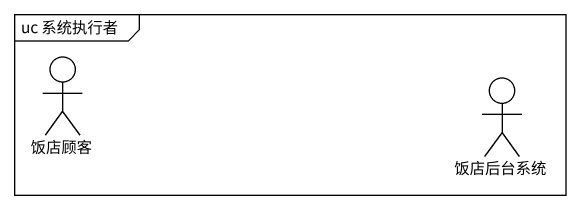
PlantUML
@startuml
mainframe uc 系统执行者
actor 饭店顾客
actor 饭店后台系统
@enduml
